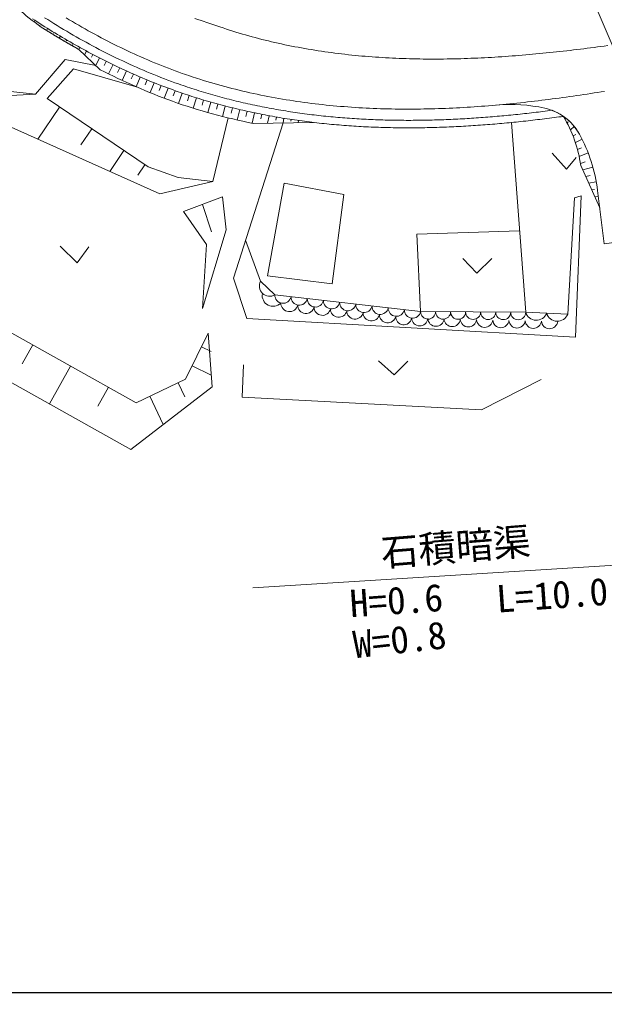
# Model space of a CAD drawing. Units: millimetres, scale not verified. Extents: x 40000 to 680000, y 20000 to 380000.
# Drawn here: x 295847 to 334926, y 205000 to 270067 of the extents above; entities that cross this region are included whole.
import ezdxf
from ezdxf.enums import TextEntityAlignment as Align

# ---------------------------------------------------------------- set-up
doc = ezdxf.new("R2010")
doc.units = ezdxf.units.MM
doc.header["$LTSCALE"] = 1000
doc.linetypes.add('CHAIN', pattern=[18.5, 12, -1.5, 3.5, -1.5])
for name, color, linetype, lineweight in [('M-BMK', 2, 'CHAIN', 13), ('M-TTL-BAND', 7, 'Continuous', 25), ('M-WORK', 1, 'Continuous', 13)]:
    doc.layers.add(name, color=color, linetype=linetype, lineweight=lineweight)
doc.styles.add('ＭＳ ゴシック', font='')
doc.styles.get('ＭＳ ゴシック').set_extended_font_data('MS Gothic')

msp = doc.modelspace()

# ---------------------------------------------------------------- linework, layer by layer
at = {"layer": 'M-BMK'}
msp.add_lwpolyline([(335138, 268321), (334910, 268290), (334682, 268260), (334454, 268229), (334226, 268200), (333998, 268170), (333770, 268141), (333542, 268112), (333314, 268084), (333086, 268056), (332858, 268029), (332630, 268002), (332402, 267976), (332173, 267950), (331945, 267925), (331717, 267900), (331489, 267875), (331260, 267851), (331032, 267828), (330804, 267805), (330575, 267783), (330347, 267761), (330118, 267740), (329890, 267719), (329661, 267700), (329433, 267680), (329204, 267661), (328976, 267643), (328747, 267626), (328519, 267609), (328290, 267592), (328062, 267577), (327833, 267562), (327605, 267548), (327376, 267534), (327147, 267521), (326919, 267509), (326690, 267498), (326462, 267487), (326233, 267477), (326005, 267468), (325776, 267459), (325547, 267451), (325319, 267444), (325091, 267438), (324862, 267433), (324634, 267428), (324405, 267425), (324177, 267422), (323949, 267420), (323720, 267418), (323492, 267418), (323264, 267418), (323036, 267420), (322808, 267422), (322580, 267425), (322352, 267429), (322124, 267434), (321896, 267440), (321668, 267446), (321441, 267454), (321213, 267463), (320986, 267472), (320758, 267483), (320531, 267494), (320304, 267507), (320077, 267520), (319850, 267535), (319623, 267550), (319397, 267567), (319170, 267584), (318944, 267603), (318718, 267622), (318492, 267643), (318266, 267665), (318040, 267688), (317814, 267712), (317589, 267737), (317364, 267763), (317139, 267790), (316914, 267818), (316689, 267847), (316465, 267878), (316241, 267910), (316017, 267943), (315793, 267976), (315570, 268012), (315347, 268048), (315124, 268085), (314901, 268124), (314679, 268164), (314457, 268205), (314235, 268247), (314014, 268291), (313793, 268336), (313572, 268381), (313351, 268429), (313131, 268477), (312912, 268527), (312692, 268578), (312473, 268630), (312255, 268683), (312036, 268738), (311819, 268794), (311601, 268851), (311384, 268910), (311168, 268970), (310952, 269031), (310736, 269094), (310521, 269158), (310306, 269223), (310092, 269289), (309879, 269357), (309665, 269427), (309453, 269497), (309241, 269569), (309029, 269642), (308500, 269815), (307974, 269996), (307761, 270066), (307549, 270136)], dxfattribs=at)
at = {"layer": 'M-TTL-BAND'}
msp.add_line((40000, 205000), (579000, 205000), dxfattribs=at)
at = {"layer": 'M-WORK'}
for p, q in [((333913, 271944), (337701, 263028)), ((296881, 270005), (296818, 269909)), ((297301, 269734), (297265, 269678)), ((297724, 269467), (297644, 269340)), ((298149, 269205), (298110, 269141)), ((298577, 268947), (298501, 268818)), ((299008, 268693), (298970, 268628)), ((299442, 268443), (299367, 268313)), ((299784, 268079), (301242, 266709)), ((299878, 268198), (299825, 268103)), ((300316, 267958), (300180, 267707)), ((300757, 267723), (300658, 267535)), ((301201, 267492), (300943, 266990)), ((298895, 267391), (296910, 265067)), ((300943, 266990), (298895, 267391)), ((301647, 267267), (301508, 266987)), ((302096, 267046), (301797, 266430)), ((302547, 266831), (302401, 266519)), ((297694, 264774), (299449, 266760)), ((299449, 266760), (303640, 265572)), ((303001, 266621), (302713, 265991)), ((303457, 266416), (303316, 266097)), ((303916, 266217), (303640, 265572)), ((296910, 265067), (293001, 265482)), ((304376, 266023), (304242, 265697)), ((304840, 265835), (304576, 265175)), ((305305, 265652), (305177, 265318)), ((305773, 265476), (305522, 264799)), ((291146, 264782), (296910, 265067)), ((306243, 265305), (306121, 264964)), ((306715, 265141), (306480, 264451)), ((307189, 264982), (307076, 264636)), ((307666, 264830), (307448, 264136)), ((291931, 264359), (305228, 258403)), ((298522, 264213), (297062, 262060)), ((304435, 260204), (297694, 264774)), ((308144, 264683), (308039, 264335)), ((308624, 264543), (308424, 263845)), ((309105, 264409), (309010, 264059)), ((309588, 264280), (309407, 263580)), ((310073, 264158), (309987, 263807)), ((310559, 264041), (310396, 263340)), ((311047, 263930), (310969, 263580)), ((311536, 263825), (311390, 263126)), ((312026, 263726), (311967, 263425)), ((312517, 263632), (312424, 263129)), ((313009, 263544), (312974, 263340)), ((308760, 259234), (309782, 263486)), ((313451, 263147), (310132, 252774)), ((311456, 263112), (315483, 263183)), ((313502, 263461), (313451, 263147)), ((313996, 263383), (313979, 263268)), ((314491, 263311), (314470, 263165)), ((329661, 250489), (328709, 263178)), ((332497, 263215), (332430, 263143)), ((332909, 262906), (332646, 262696)), ((300675, 262753), (299945, 261677)), ((332822, 262277), (333002, 262383)), ((333429, 262054), (332982, 261830)), ((302827, 261294), (301883, 259901)), ((331439, 261116), (332389, 260047)), ((333120, 261370), (333382, 261486)), ((333834, 261141), (333231, 260906)), ((304220, 260349), (303748, 259653)), ((332389, 260047), (333032, 260839)), ((333316, 260440), (333637, 260548)), ((333337, 260303), (334608, 257478)), ((306451, 259496), (304435, 260204)), ((334151, 260192), (333472, 260001)), ((333667, 259568), (333965, 259636)), ((305228, 258403), (308760, 259234)), ((308760, 259234), (306451, 259496)), ((312420, 252933), (313528, 259120)), ((313528, 259120), (317522, 258358)), ((334376, 259218), (333866, 259126)), ((317522, 258358), (316737, 252379)), ((334070, 258674), (334256, 258698)), ((334466, 258630), (334905, 255075)), ((306811, 257227), (309419, 258196)), ((308079, 257698), (308680, 255865)), ((309419, 258196), (309650, 256003)), ((332916, 258141), (332466, 250350)), ((333366, 258280), (332916, 258141)), ((332985, 248827), (333366, 258280)), ((334516, 258228), (334283, 258200)), ((308334, 255011), (306811, 257227)), ((309650, 256003), (308080, 250740)), ((329253, 255931), (322390, 255718)), ((322390, 255718), (322640, 250531)), ((310941, 255304), (311952, 252570)), ((334905, 255075), (337882, 255442)), ((298555, 254914), (299699, 253785)), ((299699, 253785), (300471, 254854)), ((308080, 250740), (308334, 255011)), ((325457, 254087), (326397, 253107)), ((326397, 253107), (327407, 254087)), ((310132, 252774), (311032, 250073)), ((311952, 252570), (312906, 251647)), ((316737, 252379), (312420, 252933)), ((303281, 241313), (285090, 251516)), ((312906, 251647), (322640, 250531)), ((322640, 250531), (329661, 250489)), ((293339, 250208), (303650, 244437)), ((311032, 250073), (332985, 248827)), ((332466, 250350), (329661, 250489)), ((306944, 246007), (308452, 249100)), ((308452, 249100), (308713, 245499)), ((296738, 248306), (296031, 247042)), ((308003, 248180), (308640, 247869)), ((299265, 246891), (297848, 244360)), ((307382, 246906), (308656, 246284)), ((310809, 246976), (310717, 244806)), ((319829, 247238), (320869, 246302)), ((320869, 246302), (321789, 247223)), ((303650, 244437), (306944, 246007)), ((326714, 243975), (330685, 245984)), ((301796, 245475), (301088, 244209)), ((308713, 245499), (303281, 241313)), ((306436, 245765), (306884, 244823)), ((304553, 244867), (305450, 242985)), ((310717, 244806), (326714, 243975)), ((311444, 232054), (336852, 233657))]:
    msp.add_line(p, q, dxfattribs=at)
for points in [[(296709, 270117), (296874, 270009), (297039, 269902), (297204, 269796), (297370, 269690), (297537, 269584), (297704, 269480), (297871, 269376), (298039, 269272), (298208, 269169), (298377, 269067), (298547, 268965), (298717, 268864), (298887, 268763), (299058, 268664), (299230, 268564), (299402, 268466), (299574, 268368), (299747, 268271), (299921, 268174), (300095, 268079), (300269, 267984), (300444, 267889), (300620, 267796), (300796, 267703), (300973, 267610), (301150, 267519), (301327, 267428), (301505, 267338), (301684, 267249), (301863, 267160), (302042, 267072), (302222, 266985), (302403, 266899), (302584, 266814), (302765, 266729), (302947, 266645), (303130, 266562), (303313, 266480), (303496, 266399), (303680, 266318), (303865, 266238), (304050, 266160), (304235, 266082), (304421, 266005), (304607, 265928), (304794, 265853), (304982, 265779), (305169, 265705), (305358, 265632), (305546, 265561), (305736, 265490), (305925, 265420), (306115, 265351), (306306, 265283)], [(296709, 270117), (296874, 270009), (297039, 269902), (297204, 269796), (297370, 269690), (297537, 269584), (297704, 269480), (297871, 269376), (298039, 269272), (298208, 269169), (298377, 269067), (298547, 268965), (298717, 268864), (298887, 268763), (299058, 268664), (299230, 268564), (299402, 268466), (299574, 268368), (299747, 268271), (299921, 268174), (300095, 268079), (300269, 267984), (300444, 267889), (300620, 267796), (300796, 267703), (300973, 267610), (301150, 267519), (301327, 267428), (301505, 267338), (301684, 267249), (301863, 267160), (302042, 267072), (302222, 266985), (302403, 266899), (302584, 266814), (302765, 266729), (302947, 266645), (303130, 266562), (303313, 266480), (303496, 266399), (303680, 266318), (303865, 266238), (304050, 266160), (304235, 266082), (304421, 266005), (304607, 265928), (304794, 265853), (304982, 265779), (305169, 265705), (305358, 265632), (305546, 265561), (305736, 265490), (305925, 265420), (306115, 265351), (306306, 265283)], [(297521, 270187), (297730, 270054), (297939, 269922), (298150, 269791), (298361, 269662), (298573, 269533), (298785, 269405), (298999, 269278), (299213, 269152), (299428, 269027), (299643, 268904), (299860, 268781), (300077, 268660), (300295, 268539), (300514, 268420), (300734, 268301), (300954, 268184), (301175, 268068), (301397, 267954), (301620, 267840), (301843, 267728), (302068, 267616), (302293, 267507), (302519, 267398), (302745, 267290), (302973, 267184), (303201, 267079), (303430, 266976), (303659, 266873), (303890, 266772), (304121, 266673), (304353, 266575), (304585, 266478), (304819, 266382), (305053, 266288), (305288, 266196), (305523, 266104), (305760, 266015), (305997, 265926), (306234, 265840), (306473, 265754)], [(298961, 270174), (299170, 270049), (299380, 269924), (299591, 269800), (299802, 269677), (300015, 269555), (300228, 269435), (300442, 269315), (300656, 269197), (300871, 269079), (301087, 268963), (301304, 268848), (301522, 268734), (301740, 268621), (301959, 268509), (302178, 268399), (302399, 268289), (302620, 268181), (302842, 268075), (303065, 267969), (303288, 267865), (303512, 267762), (303737, 267660), (303962, 267559), (304189, 267460), (304415, 267362), (304643, 267266), (304871, 267171), (305100, 267077), (305330, 266985), (305561, 266894), (305792, 266805), (306024, 266717), (306256, 266630), (306489, 266545), (306723, 266461)], [(297511, 269423), (297526, 269414), (297541, 269405), (297555, 269396), (297570, 269387), (297585, 269377), (297599, 269368), (297614, 269359), (297629, 269350), (297643, 269341), (297658, 269332), (297673, 269322), (297687, 269313), (297702, 269304), (297717, 269295), (297732, 269286), (297746, 269277), (297761, 269267), (297776, 269258), (297790, 269249), (297805, 269240), (297820, 269231), (297835, 269222), (297849, 269213), (297864, 269204), (297879, 269195), (297894, 269185), (297908, 269176), (297923, 269167), (297938, 269158), (297953, 269149), (297968, 269140), (297982, 269131), (297997, 269122), (298012, 269113), (298027, 269104), (298042, 269095), (298056, 269086), (298071, 269077), (298086, 269068), (298101, 269059), (298116, 269050), (298130, 269041), (298145, 269032), (298160, 269023), (298175, 269014), (298190, 269005), (298205, 268996), (298219, 268987), (298234, 268978), (298249, 268969), (298264, 268960), (298279, 268951), (298294, 268942), (298309, 268933), (298323, 268924), (298338, 268915), (298353, 268906), (298368, 268897), (298383, 268888), (298398, 268879), (298413, 268870), (298428, 268861), (298443, 268852), (298457, 268843), (298472, 268835), (298487, 268826), (298502, 268817), (298517, 268808), (298532, 268799), (298547, 268790), (298562, 268781), (298577, 268772), (298592, 268763), (298607, 268755), (298622, 268746), (298637, 268737), (298652, 268728), (298667, 268719), (298682, 268710), (298696, 268702), (298711, 268693), (298726, 268684), (298741, 268675), (298756, 268666), (298771, 268657), (298786, 268649), (298801, 268640), (298816, 268631), (298831, 268622), (298846, 268613), (298861, 268605), (298876, 268596), (298891, 268587), (298906, 268578), (298921, 268570), (298936, 268561), (298952, 268552), (298967, 268543), (298982, 268535), (298997, 268526), (299012, 268517), (299027, 268508), (299042, 268500), (299057, 268491), (299072, 268482), (299087, 268474), (299102, 268465), (299117, 268456), (299132, 268447), (299147, 268439), (299162, 268430), (299178, 268421), (299193, 268413), (299208, 268404), (299223, 268395), (299238, 268387), (299253, 268378), (299268, 268369), (299283, 268361), (299298, 268352), (299314, 268344), (299329, 268335), (299344, 268326), (299359, 268318), (299374, 268309), (299389, 268300), (299404, 268292), (299420, 268283), (299435, 268275), (299450, 268266), (299465, 268258), (299480, 268249), (299495, 268240), (299511, 268232), (299526, 268223), (299541, 268215), (299556, 268206), (299571, 268198), (299586, 268189), (299602, 268181), (299617, 268172), (299632, 268164), (299647, 268155), (299663, 268146), (299678, 268138), (299693, 268129), (299708, 268121), (299723, 268112), (299739, 268104), (299754, 268096), (299769, 268087), (299784, 268079)], [(334932, 265261), (334700, 265224), (334468, 265187), (334236, 265151), (334003, 265115), (333771, 265079), (333538, 265044), (333304, 265009), (333071, 264975), (332838, 264941), (332604, 264908), (332370, 264875), (332136, 264843), (331902, 264811), (331667, 264780), (331433, 264749), (331198, 264718), (330963, 264689), (330728, 264660), (330492, 264631), (330257, 264603), (330021, 264575), (329785, 264549), (329549, 264522), (329313, 264497), (329076, 264472), (328840, 264447), (328603, 264424), (328366, 264401), (328128, 264378), (327891, 264357), (327653, 264336), (327416, 264315), (327178, 264296), (326939, 264277), (326701, 264259), (326463, 264242), (326224, 264225), (325985, 264209), (325746, 264194), (325507, 264180), (325268, 264167), (325028, 264154), (324788, 264143), (324549, 264132), (324309, 264122), (324068, 264113), (323828, 264104), (323588, 264097), (323347, 264090), (323106, 264085), (322865, 264080), (322624, 264077), (322383, 264074), (322142, 264072), (321901, 264071), (321659, 264071), (321417, 264073), (321176, 264075), (320934, 264078), (320692, 264082), (320450, 264087), (320208, 264094), (319966, 264101), (319723, 264109), (319481, 264119), (319238, 264130), (318996, 264141), (318753, 264154), (318511, 264168), (318268, 264183), (318025, 264200), (317782, 264217), (317539, 264236), (317297, 264255), (317054, 264276), (316811, 264299), (316568, 264322), (316325, 264347), (316082, 264373), (315839, 264400), (315597, 264428), (315354, 264458), (315111, 264489), (314868, 264521), (314626, 264555), (314383, 264590), (314141, 264626), (313898, 264663), (313656, 264702), (313414, 264743), (313171, 264784), (312929, 264827), (312688, 264872), (312446, 264917), (312204, 264965), (311963, 265013), (311722, 265063), (311481, 265115), (311240, 265168), (310999, 265222), (310759, 265278), (310518, 265336), (310278, 265395), (310039, 265455), (309799, 265517), (309560, 265581), (309321, 265646), (309083, 265712), (308844, 265780), (308606, 265850), (308369, 265921), (308131, 265994), (307894, 266068)], [(332182, 263587), (332025, 263566), (331868, 263545), (331711, 263525), (331554, 263504), (331397, 263484), (331240, 263464), (331083, 263444), (330925, 263424), (330768, 263405), (330610, 263386), (330452, 263367), (330294, 263349), (330136, 263330), (329978, 263312), (329820, 263295), (329662, 263277), (329503, 263260), (329345, 263243), (329186, 263226), (329027, 263210), (328868, 263194), (328709, 263178), (328550, 263163), (328391, 263147), (328232, 263132), (328073, 263118), (327913, 263104), (327754, 263090), (327594, 263076), (327434, 263063), (327274, 263050), (327114, 263037), (326954, 263024), (326794, 263012), (326634, 263001), (326473, 262989), (326313, 262978), (326152, 262968), (325991, 262957), (325831, 262947), (325670, 262938), (325509, 262928), (325348, 262919), (325187, 262911), (325025, 262903), (324864, 262895), (324703, 262887), (324541, 262880), (324379, 262873), (324218, 262867), (324056, 262861), (323894, 262856), (323732, 262851), (323570, 262846), (323408, 262842), (323245, 262838), (323083, 262834), (322921, 262831), (322758, 262828), (322596, 262826), (322433, 262824), (322270, 262823), (322107, 262822), (321944, 262821), (321781, 262821), (321618, 262821), (321455, 262822), (321292, 262823), (321129, 262825), (320965, 262827), (320802, 262830), (320638, 262833), (320475, 262836), (320311, 262840), (320148, 262845), (319984, 262850), (319820, 262855), (319656, 262861), (319492, 262867), (319328, 262874), (319164, 262882), (319000, 262890), (318836, 262898), (318672, 262907), (318508, 262916), (318343, 262926), (318179, 262936), (318015, 262947), (317850, 262959), (317686, 262971), (317521, 262983), (317357, 262996), (317192, 263010), (317028, 263024), (316863, 263038), (316698, 263054), (316534, 263069), (316369, 263086), (316204, 263102), (316040, 263120), (315875, 263138), (315710, 263156), (315545, 263175), (315381, 263195), (315216, 263215), (315051, 263236), (314886, 263258), (314722, 263280), (314557, 263302), (314392, 263325), (314227, 263349), (314062, 263373), (313898, 263398), (313733, 263424), (313568, 263450), (313404, 263477), (313239, 263504), (313074, 263532), (312910, 263561), (312745, 263590), (312581, 263620), (312416, 263651), (312252, 263682), (312087, 263714), (311923, 263746), (311759, 263779), (311594, 263813), (311430, 263847), (311266, 263883), (311102, 263918), (310938, 263955), (310774, 263992), (310610, 264029), (310447, 264068), (310283, 264107), (310119, 264147), (309956, 264187), (309792, 264228), (309629, 264270), (309466, 264312), (309303, 264355), (309140, 264399), (308977, 264444), (308814, 264489), (308651, 264535), (308489, 264582), (308326, 264629), (308164, 264677), (308002, 264726), (307840, 264776), (307678, 264826), (307516, 264877)], [(332182, 263587), (332025, 263566), (331868, 263545), (331711, 263525), (331554, 263504), (331397, 263484), (331240, 263464), (331083, 263444), (330925, 263424), (330768, 263405), (330610, 263386), (330452, 263367), (330294, 263349), (330136, 263330), (329978, 263312), (329820, 263295), (329662, 263277), (329503, 263260), (329345, 263243), (329186, 263226), (329027, 263210), (328868, 263194), (328709, 263178), (328550, 263163), (328391, 263147), (328232, 263132), (328073, 263118), (327913, 263104), (327754, 263090), (327594, 263076), (327434, 263063), (327274, 263050), (327114, 263037), (326954, 263024), (326794, 263012), (326634, 263001), (326473, 262989), (326313, 262978), (326152, 262968), (325991, 262957), (325831, 262947), (325670, 262938), (325509, 262928), (325348, 262919), (325187, 262911), (325025, 262903), (324864, 262895), (324703, 262887), (324541, 262880), (324379, 262873), (324218, 262867), (324056, 262861), (323894, 262856), (323732, 262851), (323570, 262846), (323408, 262842), (323245, 262838), (323083, 262834), (322921, 262831), (322758, 262828), (322596, 262826), (322433, 262824), (322270, 262823), (322107, 262822), (321944, 262821), (321781, 262821), (321618, 262821), (321455, 262822), (321292, 262823), (321129, 262825), (320965, 262827), (320802, 262830), (320638, 262833), (320475, 262836), (320311, 262840), (320148, 262845), (319984, 262850), (319820, 262855), (319656, 262861), (319492, 262867), (319328, 262874), (319164, 262882), (319000, 262890), (318836, 262898), (318672, 262907), (318508, 262916), (318343, 262926), (318179, 262936), (318015, 262947), (317850, 262959), (317686, 262971), (317521, 262983), (317357, 262996), (317192, 263010), (317028, 263024), (316863, 263038), (316698, 263054), (316534, 263069), (316369, 263086), (316204, 263102), (316040, 263120), (315875, 263138), (315710, 263156), (315545, 263175), (315381, 263195), (315216, 263215), (315051, 263236), (314886, 263258), (314722, 263280), (314557, 263302), (314392, 263325), (314227, 263349), (314062, 263373), (313898, 263398), (313733, 263424), (313568, 263450), (313404, 263477), (313239, 263504), (313074, 263532), (312910, 263561), (312745, 263590), (312581, 263620), (312416, 263651), (312252, 263682), (312087, 263714), (311923, 263746), (311759, 263779), (311594, 263813), (311430, 263847), (311266, 263883), (311102, 263918), (310938, 263955), (310774, 263992), (310610, 264029), (310447, 264068), (310283, 264107), (310119, 264147), (309956, 264187), (309792, 264228), (309629, 264270), (309466, 264312), (309303, 264355), (309140, 264399), (308977, 264444), (308814, 264489), (308651, 264535), (308489, 264582), (308326, 264629), (308164, 264677), (308002, 264726), (307840, 264776), (307678, 264826), (307516, 264877)], [(331419, 263991), (331267, 263971), (331115, 263952), (330963, 263933), (330811, 263914), (330659, 263896), (330506, 263877), (330354, 263859), (330202, 263841), (330049, 263824), (329896, 263806), (329744, 263789), (329591, 263772), (329438, 263756), (329285, 263739), (329132, 263723), (328978, 263708), (328825, 263692), (328672, 263677), (328518, 263662), (328365, 263647), (328211, 263633), (328057, 263619), (327904, 263605), (327750, 263591), (327596, 263578), (327442, 263565), (327287, 263552), (327133, 263540), (326979, 263528), (326824, 263516), (326670, 263505), (326515, 263493), (326361, 263483), (326206, 263472), (326051, 263462), (325896, 263452), (325741, 263443), (325586, 263433), (325431, 263425), (325275, 263416), (325120, 263408), (324965, 263400), (324809, 263393), (324653, 263386), (324498, 263379), (324342, 263372), (324186, 263366), (324030, 263361), (323874, 263355), (323718, 263350), (323562, 263346), (323406, 263342), (323250, 263338), (323093, 263334), (322937, 263331), (322780, 263329), (322624, 263326), (322467, 263325), (322311, 263323), (322154, 263322), (321997, 263321), (321840, 263321), (321683, 263321), (321526, 263322), (321369, 263323), (321212, 263324), (321055, 263326), (320898, 263328), (320740, 263331), (320583, 263334), (320426, 263338), (320268, 263342), (320111, 263346), (319953, 263351), (319795, 263356), (319638, 263362), (319480, 263368), (319322, 263375), (319165, 263382), (319007, 263390), (318849, 263398), (318691, 263406), (318533, 263415), (318375, 263425), (318217, 263435), (318059, 263445), (317901, 263456), (317743, 263468), (317585, 263480), (317427, 263492), (317269, 263505), (317110, 263519), (316952, 263532), (316794, 263547), (316636, 263562), (316477, 263577), (316319, 263593), (316161, 263610), (316003, 263627), (315844, 263644), (315686, 263662), (315528, 263681), (315370, 263700), (315211, 263720), (315053, 263740), (314895, 263761), (314736, 263782), (314578, 263804), (314420, 263826), (314262, 263849), (314104, 263873), (313945, 263897), (313787, 263922), (313629, 263947), (313471, 263973), (313313, 263999), (313155, 264026), (312997, 264053), (312839, 264081), (312681, 264110), (312523, 264139), (312365, 264169), (312208, 264200), (312050, 264231), (311892, 264262), (311735, 264295), (311577, 264327), (311420, 264361), (311262, 264395), (311105, 264430), (310948, 264465), (310790, 264501), (310633, 264537), (310476, 264575), (310319, 264612), (310162, 264651), (310006, 264690), (309849, 264730), (309692, 264770), (309536, 264811), (309380, 264852), (309223, 264895), (309067, 264938), (308911, 264981), (308755, 265025), (308599, 265070), (308444, 265116), (308288, 265162), (308133, 265209), (307978, 265256), (307823, 265304), (307668, 265353)]]:
    msp.add_lwpolyline(points, dxfattribs=at)
for centre, radius, start, end in [((304764, 280511), 13249, 228.13533, 236.81126), ((321400, 306140), 44286, 242.92263, 249.73655), ((319318, 302048), 37750, 250.5095, 252.38526), ((319318, 302048), 38500, 250.5095, 252.38526), ((319318, 302048), 39000, 250.5095, 252.38526), ((319318, 302048), 39000, 250.5095, 252.38526), ((319235, 301949), 39608, 250.57462, 258.67346), ((328663, 253884), 10500, 77.50666, 95.02335), ((330178, 260718), 3500, 28.8272, 77.50666), ((330178, 260718), 3500, 28.8272, 69.23136), ((324639, 259091), 8782, 7.93434, 30.8026), ((324045, 257343), 10500, 7.04044, 28.82722), ((324045, 257343), 10500, 7.04044, 28.82722), ((312561, 252246), 691, 151.97009, 299.90829), ((312789, 251616), 729, 170.77424, 314.14119), ((313452, 251631), 546, 178.32053, 348.60154), ((314533, 251507), 546, 178.32053, 348.60154), ((315615, 251383), 546, 178.32053, 348.60154), ((316697, 251259), 546, 178.32053, 348.60154), ((313876, 251110), 580, 181.6444, 345.82064), ((314990, 250957), 552, 178.85945, 348.1433), ((316081, 250832), 552, 178.85945, 348.1433), ((317172, 250708), 552, 178.85945, 348.1433), ((317778, 251135), 546, 178.32053, 348.60154), ((318263, 250584), 552, 178.85945, 348.1433), ((318860, 251011), 546, 178.32053, 348.60154), ((319941, 250887), 546, 178.32053, 348.60154), ((321023, 250763), 546, 178.32053, 348.60154), ((322104, 250639), 546, 178.32053, 348.60154), ((323141, 250530), 502, 179.83129, 359.47803), ((324144, 250524), 502, 179.83129, 359.47803), ((325147, 250518), 502, 179.83129, 359.47803), ((326151, 250512), 502, 179.83129, 359.47803), ((319354, 250460), 552, 178.85945, 348.1433), ((320445, 250335), 552, 178.85945, 348.1433), ((321517, 250186), 534, 176.12744, 348.9179), ((322584, 250116), 544, 183.41662, 354.16129), ((323668, 250093), 544, 183.41662, 354.16129), ((324752, 250070), 544, 183.41662, 354.16129), ((325836, 250047), 544, 183.41662, 354.16129), ((326920, 250024), 544, 183.41662, 354.16129), ((327154, 250506), 502, 179.83129, 359.47803), ((328004, 250001), 544, 183.41662, 354.16129), ((328157, 250500), 502, 179.83129, 359.47803), ((329088, 249978), 544, 183.41662, 354.16129), ((329160, 250494), 502, 179.83129, 359.47803), ((330172, 249955), 544, 183.41662, 354.16129), ((330374, 250697), 743, 196.25525, 338.0905), ((331256, 249932), 544, 183.41662, 354.16129), ((331777, 250628), 743, 196.25525, 338.0905)]:
    msp.add_arc(centre, radius, start, end, dxfattribs=at)

# ---------------------------------------------------------------- texts
at = {"layer": 'M-WORK', "style": 'ＭＳ ゴシック'}
for s, rotation, p in [('石積暗渠', 4.647, (320124, 232940)), ('H=0.6', 3.986, (318011, 229541)), ('L=10.0', 4.062, (327800, 229853)), ('W=0.8', 6.318, (318300, 226802))]:
    msp.add_text(s, height=1833, rotation=rotation, dxfattribs=at).set_placement(p, align=Align.BOTTOM_LEFT)

doc.saveas('drawing.dxf')
